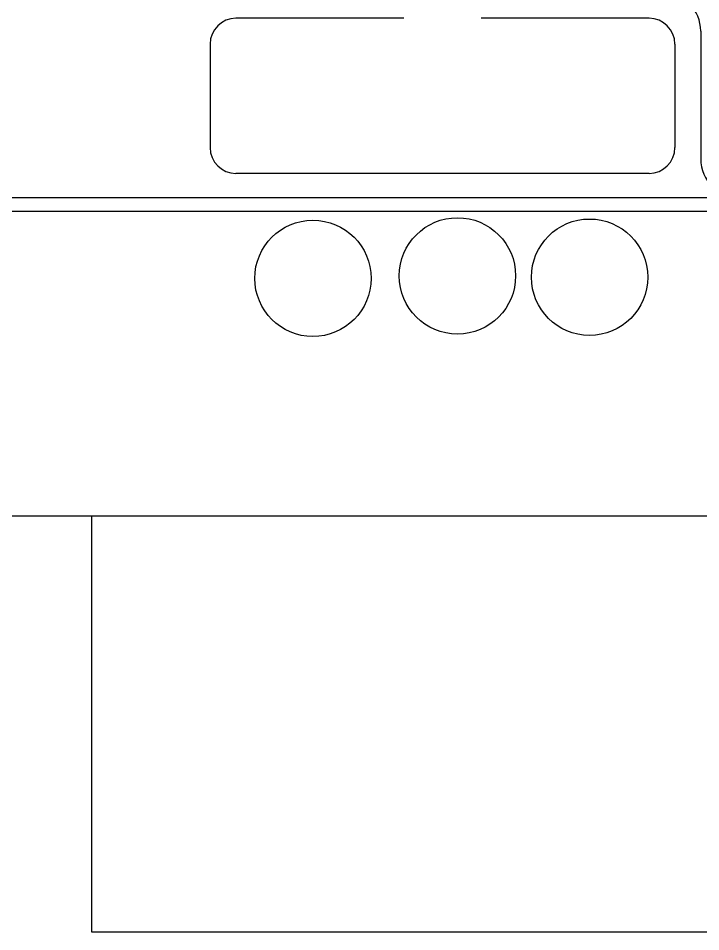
# Model space of a CAD drawing. Header units: millimetres. Extents: x -1220.17 to -1218.57, y 2253.59 to 2254.49.
# Drawn here: x -1219.7222 to -1219.4758, y 2253.59 to 2253.9197 of the extents above; entities that cross this region are included whole.
import ezdxf

# ---------------------------------------------------------------- set-up
doc = ezdxf.new("R2010")
doc.units = ezdxf.units.MM
doc.header["$LTSCALE"] = 10
doc.layers.add('jacuzzi', color=1, linetype='Continuous')

msp = doc.modelspace()

# ---------------------------------------------------------------- linework, layer by layer
at = {"layer": 'jacuzzi'}
for p, q in [((-1219.58306, 2253.91966), (-1219.64364, 2253.91966)), ((-1219.49447, 2253.91966), (-1219.55506, 2253.91966)), ((-1219.4758, 2253.91499), (-1219.4758, 2253.86832)), ((-1219.65298, 2253.91032), (-1219.65298, 2253.87299)), ((-1219.48514, 2253.91032), (-1219.48514, 2253.87299)), ((-1219.49447, 2253.86366), (-1219.64364, 2253.86366)), ((-1219.24127, 2253.85486), (-1219.89136, 2253.85486)), ((-1219.07195, 2253.84995), (-1219.90387, 2253.84995)), ((-1219.69575, 2253.73995), (-1219.69575, 2253.58995)), ((-1219.69575, 2253.58995), (-1219.09575, 2253.58995))]:
    msp.add_line(p, q, dxfattribs=at)
at = {"layer": 'jacuzzi', "color": 3}
msp.add_lwpolyline([(-1218.56839, 2253.75395, -0.414214), (-1218.58239, 2253.73995), (-1220.15439, 2253.73995, -0.414214), (-1220.16839, 2253.75395), (-1220.16839, 2254.47595, -0.414214), (-1220.15439, 2254.48995), (-1218.58239, 2254.48995, -0.414214), (-1218.56839, 2254.47595)], format="xyb", close=True, dxfattribs=at)
at = {"layer": 'jacuzzi'}
for centre in [(-1219.61584, 2253.82579), (-1219.56365, 2253.82667), (-1219.51595, 2253.8262)]:
    msp.add_circle(centre, 0.021, dxfattribs=at)
for centre, radius, start, end in [((-1219.4898, 2253.91499), 0.014, 0, 90), ((-1219.64364, 2253.91032), 0.00933, 90, 180), ((-1219.49447, 2253.91032), 0.00933, 0, 90), ((-1219.64364, 2253.87299), 0.00933, 180, 270), ((-1219.49447, 2253.87299), 0.00933, 270, 0), ((-1219.4618, 2253.86886), 0.014, 180, 270)]:
    msp.add_arc(centre, radius, start, end, dxfattribs=at)

doc.saveas('drawing.dxf')
